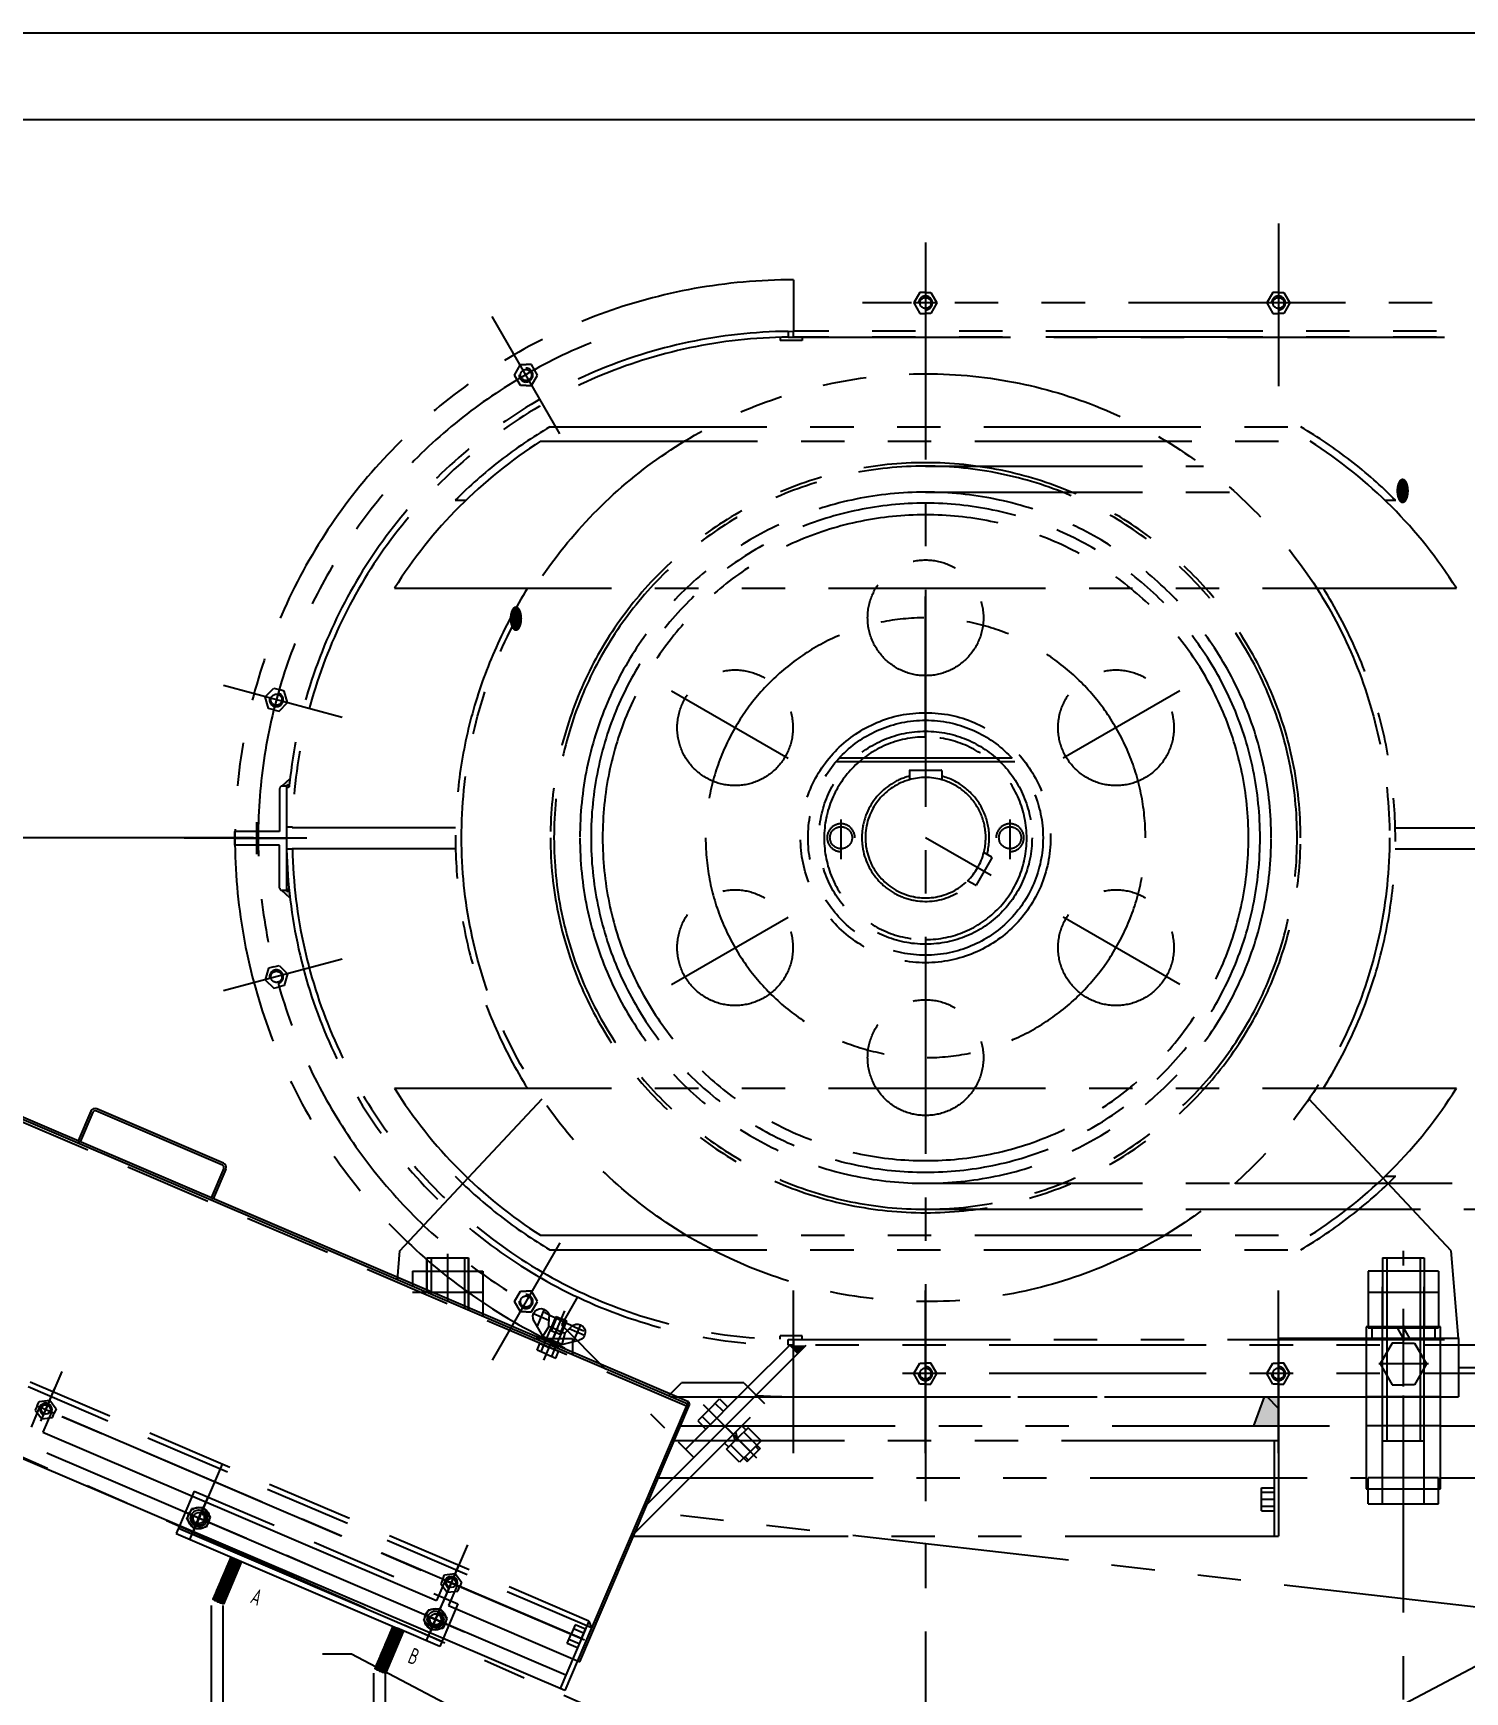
# Model space of a CAD drawing. Extents: x 0 to 6300, y -173 to 4455.
# Drawn here: x 1564 to 2801, y 3022 to 4455 of the extents above; entities that cross this region are included whole.
import ezdxf
from ezdxf.enums import TextEntityAlignment as Align

# ---------------------------------------------------------------- set-up
doc = ezdxf.new("R2010")
doc.units = 0
doc.header["$LTSCALE"] = 150
doc.header["$MEASUREMENT"] = 0
for name, pattern in [('F', [0.75, 0.5, -0.25]), ('G', [2, 1.25, -0.25, 0.25, -0.25]), ('K', [2.5, 1.25, -0.25, 0.25, -0.25, 0.25, -0.25])]:
    doc.linetypes.add(name, pattern=pattern)
doc.layers.get('DEFPOINTS').update_dxf_attribs({"linetype": 'CONTINUOUS'})
for name, color, linetype in [('01', 7, 'CONTINUOUS'), ('02', 1, 'CONTINUOUS'), ('04', 2, 'F'), ('05', 4, 'G'), ('07', 6, 'K'), ('08', 1, 'CONTINUOUS'), ('11', 3, 'CONTINUOUS')]:
    doc.layers.add(name, color=color, linetype=linetype)
doc.styles.get("Standard").update_dxf_attribs({"font": 'isocp.shx', "width": 0.707, "bigfont": 'intecad.shx'})
doc.dimstyles.new('INTE', dxfattribs={"dimscale": 15, "dimtxt": 3.5, "dimasz": 3, "dimexe": 3, "dimexo": 0, "dimgap": 1, "dimtad": 1, "dimdec": 1, "dimzin": 9, "dimdsep": 46, "dimtxsty": 'Standard', "dimcen": 0, "dimclrd": 1, "dimclre": 1, "dimclrt": 3, "dimaunit": 1, "dimadec": 0, "dimazin": 0, "dimtfac": 1, "dimtdec": 1, "dimtofl": 0, "dimtmove": 0, "dimatfit": 0, "dimfxl": 0, "dimtzin": 0, "dimarcsym": 0})

# ---------------------------------------------------------------- blocks, each defined once
blk = doc.blocks.new('*U342')
at = {"layer": '01'}
for p, q in [((0, 20), (-18, 9.6)), ((18, 9.6), (0, 20)), ((-18, 9.6), (-18, 0)), ((-18, -9.6), (-18, 0)), ((18, 0), (18, 9.6)), ((18, 0), (18, -9.6)), ((0, -20), (-18, -9.6)), ((18, -9.6), (0, -20))]:
    blk.add_line(p, q, dxfattribs=at)
at = {"layer": '05'}
for p, q in [((0, 21.6), (0, -21.2)), ((-19.7, 0), (20.5, 0))]:
    blk.add_line(p, q, dxfattribs=at)
blk = doc.blocks.new('*D344')
at = {"layer": '08', "color": 1, "linetype": 'Continuous', "lineweight": -2}
for p, q in [((1754.6, 3759.9), (606.8, 3759.9)), ((651.8, 2813.9), (651.8, 3714.9)), ((1754.6, 2768.9), (606.8, 2768.9))]:
    blk.add_line(p, q, dxfattribs=at)
at = {"layer": '08', "color": 1, "linetype": 'Continuous'}
for points in [[(644.3, 3714.9), (659.3, 3714.9), (651.8, 3759.9)], [(644.3, 2813.9), (659.3, 2813.9), (651.8, 2768.9)]]:
    blk.add_solid(points, dxfattribs=at)
at = {"layer": 'DEFPOINTS', "color": 0, "linetype": 'Continuous'}
for p in [(651.8, 3759.9), (1754.6, 3759.9), (1754.6, 2768.9)]:
    blk.add_point(p, dxfattribs=at)
at = {"layer": '08', "color": 3, "linetype": 'Continuous', "insert": (610.6, 3264.4), "char_height": 52.5, "attachment_point": 5, "rotation": 90}
blk.add_mtext('991', dxfattribs=at)
blk = doc.blocks.new('*U349')
at = {"layer": '01'}
for p, q in [((-7.5, 10), (-10.5, 17.6)), ((7.5, 10), (10.5, 17.6)), ((-9, 0), (-21.3, 9.5)), ((-7.5, 10), (-9, 0)), ((-9, 0), (0, 0)), ((0, 10), (-7.5, 10)), ((0, 10), (7.5, 10)), ((9, 0), (0, 0)), ((7.5, 10), (9, 0)), ((9, 0), (21.3, 9.5))]:
    blk.add_line(p, q, dxfattribs=at)
for centre, start, end in [((-17, 15), 21.5455, 232.3882), ((17, 15), 307.6118, 158.4545)]:
    blk.add_arc(centre, 7, start, end, dxfattribs=at)
at = {"layer": '05'}
for p, q in [((-24, 15), (-9.5, 15)), ((-17, 22), (-17, 6.2)), ((24, 15), (9.5, 15)), ((17, 22), (17, 6.2)), ((0, 11.6), (0, -1.7))]:
    blk.add_line(p, q, dxfattribs=at)
blk = doc.blocks.new('*U350')
at = {"layer": '01'}
for p, q in [((-7.7, 2.6), (-7.7, 0)), ((0, 2.6), (-7.7, 2.6)), ((-7.7, 0), (0, 0)), ((0, 0), (-1.5, 2.6)), ((0, 2.6), (1.5, 0)), ((0, 2.6), (7.7, 2.6)), ((7.7, 0), (0, 0)), ((7.7, 2.6), (7.7, 0))]:
    blk.add_line(p, q, dxfattribs=at)
at = {"layer": '05'}
blk.add_line((0, 4.7), (0, -2.1), dxfattribs=at)
blk = doc.blocks.new('*U370')
at = {"layer": '01'}
blk.add_lwpolyline([(415, 292), (25, 292)], dxfattribs=at)
at = {"layer": '02'}
blk.add_lwpolyline([(420, 297), (0, 297)], dxfattribs=at)

msp = doc.modelspace()

# ---------------------------------------------------------------- hatches: boundary and pattern name
at = {"layer": '01'}
h = msp.add_hatch(dxfattribs=at)
h.set_pattern_fill('ANSI31', color=256, scale=10, angle=-23.15772, style=0)
h.set_pattern_definition([(111.84228, (2315.1881, 2475.6478), (1.1602644, 0.465066), [])])
h.paths.add_polyline_path([(2130.34, 3272.43), (2131.39, 3269.81), (2129.55, 3270.59)])
at = {"layer": '02', "linetype": 'Continuous'}
h = msp.add_hatch(dxfattribs=at)
h.set_pattern_fill('ANSI31', color=1, scale=2, angle=-23.15772, style=0)
h.set_pattern_definition([(111.842277, (2315.18808, 2475.64785), (0.23205289, 0.09301321), [])])
h.paths.add_polyline_path([(2130.34, 3272.43), (2131.39, 3269.81), (2129.55, 3270.59)])
at = {"layer": '07', "linetype": 'K'}
h = msp.add_hatch(color=6, dxfattribs=at)
h.paths.add_polyline_path([(1785.41, 3804.33, -0.0037159), (1786.12, 3810.8), (1779.2, 3804.4), (1783.2, 3804.4, -0.194526), (1783.52, 3805.17, -0.6853431)])
h.paths.add_polyline_path([(1786.12, 3708, -0.0037159), (1785.41, 3714.47, -0.2111801), (1785.09, 3713.64, -0.6620875), (1783.2, 3714.4), (1779.2, 3714.4)])
h = msp.add_hatch(color=6, dxfattribs=at)
h.paths.add_polyline_path([(2231.98, 3321.4), (2221.1, 3321.4), (2221.1, 3318.14), (2224.91, 3314.33)])
h.paths.add_polyline_path([(2221.1, 3318.14), (2221.1, 3321.4), (2217.84, 3321.4)])
h = msp.add_hatch(color=6, dxfattribs=at)
h.paths.add_polyline_path([(2618.61, 3251.9), (2640.19, 3251.9), (2640.19, 3266.9), (2630.19, 3276.9), (2627.8, 3276.9)])
h.paths.add_polyline_path([(2640.19, 3266.9), (2640.19, 3276.9), (2630.19, 3276.9)], flags=17)

# ---------------------------------------------------------------- linework, layer by layer
at = {"layer": '01', "color": 7, "linetype": 'Continuous'}
for p, q in [((2131.39, 3269.81), (1195.41, 3670.15)), ((2130.34, 3272.43), (1196.2, 3671.99)), ((1728.64, 3478.84), (1619.23, 3525.63)), ((1613.98, 3523.53), (1603.05, 3497.97)), ((1615.82, 3522.74), (1604.89, 3497.18)), ((1727.86, 3477), (1618.44, 3523.8)), ((1603.05, 3497.97), (1604.89, 3497.18)), ((1728.91, 3474.37), (1717.98, 3448.81)), ((1730.75, 3473.58), (1719.81, 3448.02)), ((1719.81, 3448.02), (1717.98, 3448.81)), ((1589.05, 3298.82), (1574.11, 3263.88)), ((1569.84, 3268.13), (1562.4, 3250.74)), ((2034.66, 3048.74), (2130.34, 3272.43)), ((2036.5, 3047.95), (2131.39, 3269.81)), ((1580.13, 3263.73), (1572.69, 3246.33)), ((1572.69, 3246.33), (1912.74, 3100.89)), ((1920.18, 3118.28), (1912.74, 3100.89)), ((1930.48, 3113.88), (1923.03, 3096.48)), ((1923.03, 3096.48), (2036.5, 3047.95)), ((1918.34, 3067.97), (1915.47, 3061.26)), ((2046.7, 3077.15), (2042.56, 3078.92))]:
    msp.add_line(p, q, dxfattribs=at)
at = {"layer": '01'}
for p, q in [((2023.53, 3022.98), (1089.57, 3422.46)), ((2005.53, 3321.47), (2016.12, 3346.22)), ((2014.73, 3317.53), (2025.31, 3342.29)), ((2016.12, 3346.22), (2020.72, 3344.26)), ((2025.31, 3342.29), (2020.72, 3344.26)), ((2011.04, 3334.34), (2015.63, 3332.37)), ((2020.23, 3330.4), (2015.63, 3332.37)), ((1999.52, 3317.07), (2002.04, 3322.96)), ((2007.61, 3313.62), (1999.52, 3317.07)), ((2002.04, 3322.96), (2010.13, 3319.5)), ((2003.01, 3315.58), (2005.53, 3321.47)), ((2007.61, 3313.62), (2015.7, 3310.16)), ((2018.21, 3316.04), (2010.13, 3319.5)), ((2012.21, 3311.65), (2014.73, 3317.53)), ((2015.7, 3310.16), (2018.21, 3316.04)), ((2130.34, 3272.43), (2131.39, 3269.81)), ((1690.59, 3165.39), (1687.72, 3158.67)), ((1687.72, 3158.67), (1878.69, 3076.99)), ((1689.69, 3163.27), (1917.43, 3065.86)), ((1735.09, 3138.42), (1719.37, 3101.67)), ((1744.28, 3134.48), (1728.56, 3097.74)), ((1718.02, 3096.47), (1718.02, 2890.27)), ((1728.02, 3096.47), (1728.02, 2900.27)), ((2044.36, 3083.14), (2019.39, 3024.75)), ((2044.36, 3083.14), (2046.7, 3077.15)), ((1875.01, 3078.57), (1859.3, 3041.82)), ((1884.21, 3074.63), (1868.49, 3037.89)), ((1915.47, 3061.26), (1878.69, 3076.99)), ((2046.7, 3077.15), (2023.53, 3022.98)), ((1858.32, 3038.06), (1858.32, 2968.79)), ((1868.32, 3038.06), (1868.32, 2978.79))]:
    msp.add_line(p, q, dxfattribs=at)
at = {"layer": '01', "color": 7, "linetype": 'Continuous'}
for centre, radius in [((1575.1, 3265.88), 4), ((1707.27, 3172.07), 9.35), ((1925.4, 3116.05), 4), ((1911.65, 3084.65), 9.35)]:
    msp.add_circle(centre, radius, dxfattribs=at)
at = {"layer": '01'}
for centre in [(1707.46, 3171.99), (1911.85, 3084.56)]:
    msp.add_circle(centre, 7.15, dxfattribs=at)
at = {"layer": '01', "color": 7, "linetype": 'Continuous'}
for centre, radius, start, end in [((1617.66, 3521.96), 4, 66.84228, 156.84228), ((1617.66, 3521.96), 2, 66.84228, 156.84228), ((1727.07, 3475.16), 2, 336.84228, 66.84228), ((1727.07, 3475.16), 4, 336.84228, 66.84228), ((1574.99, 3265.93), 5.6, 336.84228, 156.84228), ((1925.33, 3116.08), 5.6, 336.84228, 156.84228)]:
    msp.add_arc(centre, radius, start, end, dxfattribs=at)
at = {"layer": '02'}
for p, q in [((2011.96, 3333.94), (2017.04, 3345.83)), ((2019.31, 3330.8), (2024.39, 3342.68))]:
    msp.add_line(p, q, dxfattribs=at)
at = {"layer": '02', "color": 1, "linetype": 'Continuous'}
for p, q in [((1734.29, 3111.13), (1729.03, 3124.25)), ((1734.43, 3111.45), (1729.17, 3124.58)), ((1734.57, 3111.78), (1729.31, 3124.9)), ((1734.71, 3112.1), (1729.45, 3125.23)), ((1734.85, 3112.43), (1729.58, 3125.55)), ((1734.98, 3112.75), (1729.72, 3125.88)), ((1735.12, 3113.08), (1729.86, 3126.2)), ((1735.26, 3113.4), (1730, 3126.53)), ((1735.4, 3113.73), (1730.14, 3126.85)), ((1735.54, 3114.05), (1730.28, 3127.18)), ((1735.68, 3114.38), (1730.42, 3127.5)), ((1735.82, 3114.7), (1730.56, 3127.83)), ((1735.96, 3115.03), (1730.7, 3128.15)), ((1736.1, 3115.35), (1730.84, 3128.48)), ((1736.24, 3115.68), (1730.97, 3128.8)), ((1736.38, 3116), (1731.11, 3129.13)), ((1736.51, 3116.33), (1731.25, 3129.45)), ((1736.65, 3116.65), (1731.39, 3129.78)), ((1736.79, 3116.98), (1731.53, 3130.1)), ((1736.93, 3117.3), (1731.67, 3130.43)), ((1737.07, 3117.63), (1731.81, 3130.75)), ((1737.21, 3117.95), (1731.95, 3131.08)), ((1737.35, 3118.28), (1732.09, 3131.4)), ((1737.49, 3118.6), (1732.23, 3131.73)), ((1737.63, 3118.93), (1732.36, 3132.05)), ((1737.77, 3119.25), (1732.5, 3132.38)), ((1737.9, 3119.58), (1732.64, 3132.7)), ((1738.04, 3119.9), (1732.78, 3133.03)), ((1738.18, 3120.23), (1732.92, 3133.35)), ((1738.32, 3120.55), (1733.06, 3133.68)), ((1738.46, 3120.88), (1733.2, 3134)), ((1738.6, 3121.2), (1733.34, 3134.33)), ((1738.74, 3121.53), (1733.48, 3134.66)), ((1738.88, 3121.85), (1733.62, 3134.98)), ((1739.02, 3122.18), (1733.76, 3135.31)), ((1739.16, 3122.5), (1733.89, 3135.63)), ((1739.29, 3122.83), (1734.03, 3135.96)), ((1739.43, 3123.15), (1734.17, 3136.28)), ((1739.57, 3123.48), (1734.31, 3136.61)), ((1739.71, 3123.8), (1734.45, 3136.93)), ((1739.85, 3124.13), (1734.59, 3137.26)), ((1739.99, 3124.45), (1734.73, 3137.58)), ((1740.13, 3124.78), (1734.87, 3137.91)), ((1740.27, 3125.1), (1735.07, 3138.07)), ((1740.41, 3125.43), (1735.4, 3137.93)), ((1740.55, 3125.75), (1735.72, 3137.79)), ((1740.69, 3126.08), (1736.05, 3137.65)), ((1740.82, 3126.4), (1736.37, 3137.51)), ((1740.96, 3126.73), (1736.7, 3137.37)), ((1741.1, 3127.05), (1737.02, 3137.24)), ((1741.24, 3127.38), (1737.35, 3137.1)), ((1741.38, 3127.7), (1737.67, 3136.96)), ((1741.52, 3128.03), (1738, 3136.82)), ((1741.66, 3128.35), (1738.32, 3136.68)), ((1741.8, 3128.68), (1738.65, 3136.54)), ((1741.94, 3129), (1738.97, 3136.4)), ((1742.08, 3129.33), (1739.3, 3136.26)), ((1742.21, 3129.65), (1739.62, 3136.12)), ((1742.35, 3129.98), (1739.95, 3135.98)), ((1742.49, 3130.3), (1740.27, 3135.84)), ((1742.63, 3130.63), (1740.6, 3135.71)), ((1742.77, 3130.96), (1740.92, 3135.57)), ((1742.91, 3131.28), (1741.25, 3135.43)), ((1743.05, 3131.61), (1741.57, 3135.29)), ((1743.19, 3131.93), (1741.9, 3135.15)), ((1743.33, 3132.26), (1742.22, 3135.01)), ((1743.47, 3132.58), (1742.55, 3134.87)), ((1743.61, 3132.91), (1742.87, 3134.73)), ((1743.74, 3133.23), (1743.2, 3134.59)), ((1743.88, 3133.56), (1743.52, 3134.45)), ((1744.02, 3133.88), (1743.85, 3134.32)), ((1727.52, 3098.46), (1722.91, 3109.95)), ((1727.84, 3098.33), (1723.05, 3110.28)), ((1728.2, 3098.09), (1723.19, 3110.6)), ((1728.59, 3097.8), (1723.33, 3110.93)), ((1728.73, 3098.12), (1723.47, 3111.25)), ((1728.87, 3098.45), (1723.61, 3111.58)), ((1729.01, 3098.77), (1723.74, 3111.9)), ((1729.15, 3099.1), (1723.88, 3112.23)), ((1729.28, 3099.42), (1724.02, 3112.55)), ((1729.42, 3099.75), (1724.16, 3112.88)), ((1729.56, 3100.07), (1724.3, 3113.2)), ((1729.7, 3100.4), (1724.44, 3113.53)), ((1729.84, 3100.72), (1724.58, 3113.85)), ((1729.98, 3101.05), (1724.72, 3114.18)), ((1730.12, 3101.37), (1724.86, 3114.5)), ((1730.26, 3101.7), (1725, 3114.83)), ((1730.4, 3102.02), (1725.13, 3115.15)), ((1730.54, 3102.35), (1725.27, 3115.48)), ((1730.67, 3102.67), (1725.41, 3115.8)), ((1730.81, 3103), (1725.55, 3116.13)), ((1730.95, 3103.32), (1725.69, 3116.45)), ((1731.09, 3103.65), (1725.83, 3116.78)), ((1731.23, 3103.97), (1725.97, 3117.1)), ((1731.37, 3104.3), (1726.11, 3117.43)), ((1731.51, 3104.62), (1726.25, 3117.75)), ((1731.65, 3104.95), (1726.39, 3118.08)), ((1731.79, 3105.27), (1726.53, 3118.4)), ((1731.93, 3105.6), (1726.66, 3118.73)), ((1732.06, 3105.92), (1726.8, 3119.05)), ((1732.2, 3106.25), (1726.94, 3119.38)), ((1732.34, 3106.58), (1727.08, 3119.7)), ((1732.48, 3106.9), (1727.22, 3120.03)), ((1732.62, 3107.23), (1727.36, 3120.35)), ((1732.76, 3107.55), (1727.5, 3120.68)), ((1732.9, 3107.88), (1727.64, 3121)), ((1733.04, 3108.2), (1727.78, 3121.33)), ((1733.18, 3108.53), (1727.92, 3121.65)), ((1733.32, 3108.85), (1728.05, 3121.98)), ((1733.46, 3109.18), (1728.19, 3122.3)), ((1733.59, 3109.5), (1728.33, 3122.63)), ((1733.73, 3109.83), (1728.47, 3122.95)), ((1733.87, 3110.15), (1728.61, 3123.28)), ((1734.01, 3110.48), (1728.75, 3123.6)), ((1734.15, 3110.8), (1728.89, 3123.93)), ((1719.5, 3101.67), (1719.43, 3101.82)), ((1719.77, 3101.66), (1719.57, 3102.15)), ((1720.06, 3101.61), (1719.71, 3102.47)), ((1720.36, 3101.53), (1719.85, 3102.8)), ((1720.7, 3101.36), (1719.99, 3103.12)), ((1721.09, 3101.04), (1720.13, 3103.45)), ((1721.52, 3100.65), (1720.27, 3103.77)), ((1721.85, 3100.51), (1720.41, 3104.1)), ((1722.13, 3100.47), (1720.55, 3104.42)), ((1722.41, 3100.46), (1720.69, 3104.75)), ((1722.68, 3100.45), (1720.82, 3105.07)), ((1722.99, 3100.34), (1720.96, 3105.4)), ((1723.43, 3099.91), (1721.1, 3105.72)), ((1723.85, 3099.55), (1721.24, 3106.05)), ((1724.15, 3099.46), (1721.38, 3106.37)), ((1724.42, 3099.46), (1721.52, 3106.7)), ((1724.69, 3099.47), (1721.66, 3107.02)), ((1724.96, 3099.46), (1721.8, 3107.35)), ((1725.26, 3099.38), (1721.94, 3107.67)), ((1725.68, 3099), (1722.08, 3108)), ((1726.08, 3098.69), (1722.21, 3108.32)), ((1726.39, 3098.58), (1722.35, 3108.65)), ((1726.67, 3098.56), (1722.49, 3108.97)), ((1726.94, 3098.55), (1722.63, 3109.3)), ((1727.22, 3098.52), (1722.77, 3109.62)), ((1875.28, 3053.76), (1870.01, 3066.88)), ((1875.41, 3054.08), (1870.15, 3067.21)), ((1875.55, 3054.41), (1870.29, 3067.53)), ((1875.69, 3054.73), (1870.43, 3067.86)), ((1875.83, 3055.06), (1870.57, 3068.18)), ((1875.97, 3055.38), (1870.71, 3068.51)), ((1876.11, 3055.71), (1870.85, 3068.83)), ((1876.25, 3056.03), (1870.99, 3069.16)), ((1876.39, 3056.36), (1871.13, 3069.48)), ((1876.53, 3056.68), (1871.27, 3069.81)), ((1876.67, 3057.01), (1871.4, 3070.13)), ((1876.8, 3057.33), (1871.54, 3070.46)), ((1876.94, 3057.66), (1871.68, 3070.78)), ((1877.08, 3057.98), (1871.82, 3071.11)), ((1877.22, 3058.31), (1871.96, 3071.43)), ((1877.36, 3058.63), (1872.1, 3071.76)), ((1877.5, 3058.96), (1872.24, 3072.08)), ((1877.64, 3059.28), (1872.38, 3072.41)), ((1877.78, 3059.61), (1872.52, 3072.73)), ((1877.92, 3059.93), (1872.66, 3073.06)), ((1878.06, 3060.26), (1872.79, 3073.38)), ((1878.2, 3060.58), (1872.93, 3073.71)), ((1878.33, 3060.91), (1873.07, 3074.04)), ((1878.47, 3061.23), (1873.21, 3074.36)), ((1878.61, 3061.56), (1873.35, 3074.69)), ((1878.75, 3061.88), (1873.49, 3075.01)), ((1878.89, 3062.21), (1873.63, 3075.34)), ((1879.03, 3062.53), (1873.77, 3075.66)), ((1879.17, 3062.86), (1873.91, 3075.99)), ((1879.31, 3063.18), (1874.05, 3076.31)), ((1879.45, 3063.51), (1874.18, 3076.64)), ((1879.59, 3063.83), (1874.32, 3076.96)), ((1879.72, 3064.16), (1874.46, 3077.29)), ((1879.86, 3064.48), (1874.6, 3077.61)), ((1880, 3064.81), (1874.74, 3077.94)), ((1880.14, 3065.13), (1874.88, 3078.26)), ((1880.28, 3065.46), (1875.2, 3078.13)), ((1880.42, 3065.78), (1875.53, 3077.99)), ((1880.56, 3066.11), (1875.85, 3077.85)), ((1880.7, 3066.43), (1876.18, 3077.71)), ((1880.84, 3066.76), (1876.5, 3077.58)), ((1880.98, 3067.08), (1876.83, 3077.44)), ((1881.12, 3067.41), (1877.15, 3077.3)), ((1881.25, 3067.73), (1877.48, 3077.16)), ((1881.39, 3068.06), (1877.8, 3077.02)), ((1881.53, 3068.38), (1878.13, 3076.88)), ((1881.67, 3068.71), (1878.45, 3076.74)), ((1881.81, 3069.03), (1878.78, 3076.6)), ((1881.95, 3069.36), (1879.1, 3076.46)), ((1882.09, 3069.68), (1879.43, 3076.32)), ((1882.23, 3070.01), (1879.75, 3076.19)), ((1882.37, 3070.34), (1880.08, 3076.05)), ((1882.51, 3070.66), (1880.4, 3075.91)), ((1882.64, 3070.99), (1880.73, 3075.77)), ((1882.78, 3071.31), (1881.05, 3075.63)), ((1882.92, 3071.64), (1881.38, 3075.49)), ((1883.06, 3071.96), (1881.7, 3075.35)), ((1883.2, 3072.29), (1882.03, 3075.21)), ((1883.34, 3072.61), (1882.35, 3075.07)), ((1883.48, 3072.94), (1882.68, 3074.93)), ((1883.62, 3073.26), (1883, 3074.79)), ((1883.76, 3073.59), (1883.33, 3074.66)), ((1883.9, 3073.91), (1883.65, 3074.52)), ((1884.03, 3074.24), (1883.98, 3074.38)), ((1869.16, 3039.45), (1863.9, 3052.58)), ((1869.3, 3039.78), (1864.04, 3052.91)), ((1869.44, 3040.1), (1864.17, 3053.23)), ((1869.57, 3040.43), (1864.31, 3053.56)), ((1869.71, 3040.75), (1864.45, 3053.88)), ((1869.85, 3041.08), (1864.59, 3054.21)), ((1869.99, 3041.4), (1864.73, 3054.53)), ((1870.13, 3041.73), (1864.87, 3054.86)), ((1870.27, 3042.05), (1865.01, 3055.18)), ((1870.41, 3042.38), (1865.15, 3055.51)), ((1870.55, 3042.7), (1865.29, 3055.83)), ((1870.69, 3043.03), (1865.43, 3056.16)), ((1870.83, 3043.35), (1865.56, 3056.48)), ((1870.97, 3043.68), (1865.7, 3056.81)), ((1871.1, 3044), (1865.84, 3057.13)), ((1871.24, 3044.33), (1865.98, 3057.46)), ((1871.38, 3044.65), (1866.12, 3057.78)), ((1871.52, 3044.98), (1866.26, 3058.11)), ((1871.66, 3045.3), (1866.4, 3058.43)), ((1871.8, 3045.63), (1866.54, 3058.76)), ((1871.94, 3045.96), (1866.68, 3059.08)), ((1872.08, 3046.28), (1866.82, 3059.41)), ((1872.22, 3046.61), (1866.95, 3059.73)), ((1872.36, 3046.93), (1867.09, 3060.06)), ((1872.49, 3047.26), (1867.23, 3060.38)), ((1872.63, 3047.58), (1867.37, 3060.71)), ((1872.77, 3047.91), (1867.51, 3061.03)), ((1872.91, 3048.23), (1867.65, 3061.36)), ((1873.05, 3048.56), (1867.79, 3061.68)), ((1873.19, 3048.88), (1867.93, 3062.01)), ((1873.33, 3049.21), (1868.07, 3062.33)), ((1873.47, 3049.53), (1868.21, 3062.66)), ((1873.61, 3049.86), (1868.35, 3062.98)), ((1873.75, 3050.18), (1868.48, 3063.31)), ((1873.88, 3050.51), (1868.62, 3063.63)), ((1874.02, 3050.83), (1868.76, 3063.96)), ((1874.16, 3051.16), (1868.9, 3064.28)), ((1874.3, 3051.48), (1869.04, 3064.61)), ((1874.44, 3051.81), (1869.18, 3064.93)), ((1874.58, 3052.13), (1869.32, 3065.26)), ((1874.72, 3052.46), (1869.46, 3065.58)), ((1874.86, 3052.78), (1869.6, 3065.91)), ((1875, 3053.11), (1869.74, 3066.23)), ((1875.14, 3053.43), (1869.87, 3066.56)), ((1859.32, 3041.82), (1859.31, 3041.85)), ((1859.59, 3041.81), (1859.45, 3042.18)), ((1859.87, 3041.79), (1859.59, 3042.5)), ((1860.17, 3041.72), (1859.72, 3042.83)), ((1860.49, 3041.59), (1859.86, 3043.15)), ((1860.86, 3041.33), (1860, 3043.48)), ((1861.3, 3040.92), (1860.14, 3043.8)), ((1861.66, 3040.69), (1860.28, 3044.13)), ((1861.95, 3040.63), (1860.42, 3044.45)), ((1862.23, 3040.61), (1860.56, 3044.78)), ((1862.5, 3040.6), (1860.7, 3045.1)), ((1862.8, 3040.54), (1860.84, 3045.43)), ((1863.18, 3040.26), (1860.98, 3045.75)), ((1863.64, 3039.78), (1861.12, 3046.08)), ((1863.97, 3039.63), (1861.25, 3046.4)), ((1864.25, 3039.61), (1861.39, 3046.73)), ((1864.51, 3039.61), (1861.53, 3047.05)), ((1864.78, 3039.62), (1861.67, 3047.38)), ((1865.07, 3039.56), (1861.81, 3047.7)), ((1865.44, 3039.32), (1861.95, 3048.03)), ((1865.87, 3038.92), (1862.09, 3048.35)), ((1866.21, 3038.76), (1862.23, 3048.68)), ((1866.49, 3038.71), (1862.37, 3049)), ((1866.76, 3038.7), (1862.51, 3049.33)), ((1867.04, 3038.69), (1862.64, 3049.66)), ((1867.33, 3038.64), (1862.78, 3049.98)), ((1867.64, 3038.53), (1862.92, 3050.31)), ((1867.99, 3038.34), (1863.06, 3050.63)), ((1868.4, 3037.98), (1863.2, 3050.96)), ((1868.6, 3038.15), (1863.34, 3051.28)), ((1868.74, 3038.48), (1863.48, 3051.61)), ((1868.88, 3038.8), (1863.62, 3051.93)), ((1869.02, 3039.13), (1863.76, 3052.26))]:
    msp.add_line(p, q, dxfattribs=at)
at = {"layer": '02'}
for points in [[(1728.56, 3097.74), (1728.23, 3098.07), (1727.9, 3098.3), (1727.59, 3098.44), (1727.3, 3098.52), (1727.02, 3098.55), (1726.76, 3098.56), (1726.53, 3098.57), (1726.32, 3098.59), (1726.14, 3098.65), (1725.98, 3098.74), (1725.84, 3098.85), (1725.71, 3098.98), (1725.58, 3099.1), (1725.46, 3099.22), (1725.33, 3099.32), (1725.2, 3099.4), (1725.04, 3099.45), (1724.88, 3099.47), (1724.71, 3099.47), (1724.54, 3099.46), (1724.37, 3099.46), (1724.2, 3099.46), (1724.04, 3099.48), (1723.89, 3099.52), (1723.75, 3099.6), (1723.63, 3099.7), (1723.51, 3099.82), (1723.39, 3099.95), (1723.28, 3100.08), (1723.16, 3100.2), (1723.03, 3100.31), (1722.9, 3100.38), (1722.75, 3100.43), (1722.58, 3100.45), (1722.41, 3100.46), (1722.24, 3100.46), (1722.06, 3100.47), (1721.88, 3100.5), (1721.7, 3100.55), (1721.53, 3100.64), (1721.37, 3100.77), (1721.2, 3100.93), (1721.02, 3101.11), (1720.81, 3101.29), (1720.55, 3101.45), (1720.23, 3101.58), (1719.84, 3101.66), (1719.37, 3101.67)], [(1868.49, 3037.89), (1868.15, 3038.22), (1867.83, 3038.45), (1867.52, 3038.59), (1867.22, 3038.67), (1866.94, 3038.7), (1866.69, 3038.71), (1866.45, 3038.72), (1866.25, 3038.74), (1866.07, 3038.8), (1865.91, 3038.89), (1865.76, 3039), (1865.63, 3039.13), (1865.51, 3039.25), (1865.38, 3039.37), (1865.26, 3039.47), (1865.12, 3039.55), (1864.97, 3039.6), (1864.81, 3039.62), (1864.64, 3039.62), (1864.47, 3039.61), (1864.29, 3039.61), (1864.13, 3039.61), (1863.96, 3039.63), (1863.81, 3039.67), (1863.68, 3039.75), (1863.55, 3039.85), (1863.43, 3039.97), (1863.32, 3040.1), (1863.2, 3040.23), (1863.08, 3040.35), (1862.96, 3040.46), (1862.82, 3040.53), (1862.67, 3040.58), (1862.51, 3040.6), (1862.34, 3040.61), (1862.16, 3040.61), (1861.98, 3040.62), (1861.8, 3040.65), (1861.63, 3040.7), (1861.46, 3040.79), (1861.3, 3040.92), (1861.13, 3041.09), (1860.95, 3041.26), (1860.73, 3041.44), (1860.47, 3041.6), (1860.16, 3041.73), (1859.77, 3041.81), (1859.3, 3041.82)]]:
    msp.add_lwpolyline(points, dxfattribs=at)
at = {"layer": '04', "color": 2, "linetype": 'F'}
for p, q in [((2128.76, 3268.76), (1194.63, 3668.31)), ((2042.56, 3078.92), (1116.88, 3474.86)), ((2044.36, 3083.14), (1118.68, 3479.07)), ((1567.74, 3269.03), (1566.1, 3265.19)), ((1567.58, 3269.1), (1582.72, 3262.62)), ((1567.74, 3269.03), (1569.39, 3272.87)), ((1569.39, 3272.87), (1578.56, 3273.97)), ((1578.56, 3273.97), (1584.1, 3266.58)), ((1566.1, 3265.19), (1571.64, 3257.8)), ((1571.64, 3257.8), (1580.81, 3258.9)), ((1580.81, 3258.9), (1582.46, 3262.74)), ((1584.1, 3266.58), (1582.46, 3262.74)), ((1703.45, 3195.45), (1690.59, 3165.39)), ((1703.11, 3162.36), (1711.41, 3181.75)), ((1703.45, 3195.45), (1931.2, 3098.04)), ((1697.1, 3171.18), (1698.99, 3175.61)), ((1703.33, 3162.86), (1697.1, 3171.18)), ((1716.06, 3168.31), (1698.24, 3175.93)), ((1700.89, 3180.04), (1698.99, 3175.61)), ((1711.2, 3181.28), (1700.89, 3180.04)), ((1717.44, 3172.96), (1711.2, 3181.28)), ((1715.54, 3168.53), (1713.65, 3164.1)), ((1715.54, 3168.53), (1717.44, 3172.96)), ((1713.65, 3164.1), (1703.33, 3162.86)), ((1919.69, 3123.03), (1928.86, 3124.13)), ((1928.86, 3124.13), (1934.4, 3116.74)), ((1918.05, 3119.19), (1916.4, 3115.35)), ((1916.4, 3115.35), (1921.94, 3107.96)), ((1917.88, 3119.26), (1933.02, 3112.79)), ((1918.05, 3119.19), (1919.69, 3123.03)), ((1931.11, 3109.06), (1932.76, 3112.9)), ((1934.4, 3116.74), (1932.76, 3112.9)), ((1931.2, 3098.04), (1918.34, 3067.97)), ((1921.94, 3107.96), (1931.11, 3109.06)), ((1901.68, 3083.67), (1903.57, 3088.1)), ((1907.91, 3075.36), (1901.68, 3083.67)), ((1920.64, 3080.8), (1902.82, 3088.42)), ((1905.47, 3092.53), (1903.57, 3088.1)), ((1915.78, 3093.77), (1905.47, 3092.53)), ((1922.02, 3085.46), (1915.78, 3093.77)), ((1920.12, 3081.02), (1918.23, 3076.59)), ((1920.12, 3081.02), (1922.02, 3085.46)), ((1918.23, 3076.59), (1907.91, 3075.36)), ((2025.67, 3063.59), (2029.13, 3071.68)), ((2035.9, 3063.35), (2027.16, 3067.08)), ((2038.83, 3067.53), (2028.16, 3072.09)), ((2032.59, 3079.77), (2029.13, 3071.68)), ((2039.83, 3072.54), (2031.1, 3076.28)), ((2041.32, 3076.03), (2032.59, 3079.77)), ((2037.86, 3067.94), (2034.41, 3059.86)), ((2037.86, 3067.94), (2041.32, 3076.03)), ((2034.41, 3059.86), (2025.67, 3063.59))]:
    msp.add_line(p, q, dxfattribs=at)
for centre in [(1707.27, 3172.07), (1911.85, 3084.56)]:
    msp.add_circle(centre, 4.8, dxfattribs=at)
for centre, radius, start, end in [((1575.1, 3265.88), 5, 334.81875, 249.10772), ((1707.27, 3172.07), 6, 154.23093, 70.28457), ((1925.4, 3116.05), 5, 334.81875, 249.10772), ((1911.85, 3084.56), 6, 154.23093, 70.28457)]:
    msp.add_arc(centre, radius, start, end, dxfattribs=at)
at = {"layer": '05'}
for p, q in [((2335.19, 4274.17), (2335.19, 2573.43)), ((2747.99, 2490.42), (2747.99, 3403.12)), ((2005.46, 3308.59), (2023.69, 3351.21)), ((1578.64, 3274.16), (1571.53, 3257.55)), ((1928.94, 3124.32), (1921.84, 3107.71)), ((1907.69, 3074.86), (1915.99, 3094.24))]:
    msp.add_line(p, q, dxfattribs=at)
at = {"layer": '05', "color": 4, "linetype": 'G'}
for p, q in [((1106.38, 3466.37), (2040.52, 3066.81)), ((2037.86, 3067.94), (1107.47, 3465.9)), ((2024.38, 3036.43), (1098.71, 3432.37)), ((1582.8, 3284.2), (1570.66, 3255.82)), ((1727.44, 3218.69), (1702.46, 3160.31)), ((1715.13, 3190.46), (1699.4, 3153.68)), ((1695.59, 3177.06), (1947.7, 3069.23)), ((1939.39, 3148.96), (1917.89, 3098.68)), ((1931.82, 3131.27), (1906.85, 3072.89)), ((1919.52, 3103.03), (1903.79, 3066.26))]:
    msp.add_line(p, q, dxfattribs=at)
at = {"layer": '07', "color": 6, "linetype": 'K'}
for p, q in [((2640.1, 4290.6), (2640.1, 4150.07)), ((2221.1, 4241.91), (2221.1, 4197.4)), ((2330.4, 4230.9), (2325.21, 4221.9)), ((2335.13, 4230.9), (2330.4, 4230.9)), ((2335.13, 4231.08), (2335.13, 4212.62)), ((2335.13, 4230.9), (2339.86, 4230.9)), ((2339.86, 4230.9), (2345.06, 4221.9)), ((2635.37, 4230.9), (2630.17, 4221.9)), ((2640.1, 4230.9), (2635.37, 4230.9)), ((2640.1, 4231.08), (2640.1, 4212.62)), ((2640.1, 4230.9), (2644.83, 4230.9)), ((2644.83, 4230.9), (2650.02, 4221.9)), ((3072.99, 4221.9), (2280.76, 4221.9)), ((2345.26, 4221.9), (2324.93, 4221.9)), ((2325.21, 4221.9), (2330.4, 4212.9)), ((2345.06, 4221.9), (2339.86, 4212.9)), ((2650.23, 4221.9), (2629.9, 4221.9)), ((2630.17, 4221.9), (2635.37, 4212.9)), ((2650.02, 4221.9), (2644.83, 4212.9)), ((2019.29, 4108.95), (1960.78, 4210.28)), ((2330.4, 4212.9), (2335.13, 4212.9)), ((2339.86, 4212.9), (2335.13, 4212.9)), ((2635.37, 4212.9), (2640.1, 4212.9)), ((2644.83, 4212.9), (2640.1, 4212.9)), ((2209.6, 4192.25), (2209.6, 4189.4)), ((2228.6, 4189.4), (2209.6, 4189.4)), ((2216.6, 4197.38), (2221.1, 4197.4)), ((2216.6, 4197.38), (2216.6, 4192.38)), ((2216.6, 4192.38), (2221.1, 4192.38)), ((3001.6, 4197.4), (2221.1, 4197.4)), ((2221.1, 4192.4), (2221.1, 4197.4)), ((3001.6, 4192.4), (2221.1, 4192.4)), ((2221.1, 4192.4), (3001.6, 4192.4)), ((2228.6, 4192.4), (2228.6, 4189.4)), ((1980.11, 4159.62), (1985.3, 4168.62)), ((1985.3, 4150.62), (1980.11, 4159.62)), ((1985.3, 4168.62), (1990.03, 4168.62)), ((1994.76, 4168.62), (1990.03, 4168.62)), ((1999.96, 4159.62), (1994.76, 4168.62)), ((1994.76, 4150.62), (1999.96, 4159.62)), ((1990.03, 4150.62), (1985.3, 4150.62)), ((1990.03, 4150.62), (1994.76, 4150.62)), ((2010.64, 4114.9), (2659.75, 4114.9)), ((2002.64, 4102.4), (2667.56, 4102.4)), ((2335.19, 4080.9), (2575.23, 4080.9)), ((2335.19, 4058.5), (2602.58, 4058.5)), ((1928.78, 4051.4), (1937.99, 4051.4)), ((2732.2, 4051.4), (2741.41, 4051.4)), ((1876.43, 3975.4), (2793.76, 3975.4)), ((2335.1, 3846.9), (2335.1, 3968.4)), ((1831.09, 3863.9), (1728.8, 3891.32)), ((1764.76, 3881.64), (1772.08, 3889.02)), ((1772.08, 3889.02), (1776.65, 3887.81)), ((1781.23, 3886.6), (1776.65, 3887.81)), ((1783.95, 3876.58), (1781.23, 3886.6)), ((2115.59, 3886.69), (2216.4, 3828.49)), ((2554.79, 3886.69), (2453.98, 3828.49)), ((1767.49, 3871.61), (1764.76, 3881.64)), ((1772.06, 3870.41), (1767.49, 3871.61)), ((1772.06, 3870.41), (1776.63, 3869.2)), ((1776.63, 3869.2), (1783.95, 3876.58)), ((2260.84, 3829), (2409.54, 3829)), ((2257.99, 3825.8), (2412.39, 3825.8)), ((2321.19, 3817.8), (2321.19, 3809.98)), ((2321.69, 3818.3), (2348.69, 3818.3)), ((2349.19, 3817.8), (2349.19, 3809.98)), ((1777.2, 3802.4), (1777.2, 3765.4)), ((1786.12, 3810.8), (1779.2, 3804.4)), ((1783.2, 3804.4), (1779.2, 3804.4)), ((1783.2, 3804.4), (1783.2, 3714.4)), ((1757.2, 3773.36), (1757.2, 3745.82)), ((1788.2, 3768.9), (1783.2, 3768.9)), ((2262.19, 3741.27), (2262.19, 3775.6)), ((2408.19, 3741.27), (2408.19, 3775.6)), ((1800.72, 3759.4), (1694.73, 3759.4)), ((1777.2, 3765.4), (1738.2, 3765.4)), ((1738.2, 3765.4), (1738.2, 3753.4)), ((1738.2, 3759.4), (1783.2, 3759.4)), ((1929.2, 3768.4), (1788.1, 3768.4)), ((2391.76, 3727.24), (2335.19, 3759.9)), ((2741, 3768.4), (3037.6, 3768.4)), ((1777.2, 3753.4), (1738.2, 3753.4)), ((1777.2, 3716.4), (1777.2, 3753.4)), ((1788.2, 3749.9), (1783.2, 3749.9)), ((1929.2, 3750.4), (1788.1, 3750.4)), ((2392.52, 3742.4), (2379.02, 3719.01)), ((2392.33, 3743.08), (2385.56, 3746.99)), ((2741, 3750.4), (3052.6, 3750.4)), ((1783.2, 3714.4), (1779.2, 3714.4)), ((1783.2, 3714.4), (1779.2, 3714.4)), ((1786.12, 3708), (1779.2, 3714.4)), ((2378.33, 3718.83), (2371.56, 3722.74)), ((2115.59, 3633.12), (2216.4, 3691.32)), ((2554.79, 3633.12), (2453.98, 3691.32)), ((2335.1, 3671.9), (2335.1, 3550.4)), ((1831.09, 3654.9), (1728.8, 3627.49)), ((1767.49, 3647.2), (1764.76, 3637.17)), ((1772.06, 3648.4), (1767.49, 3647.2)), ((1772.06, 3648.4), (1776.63, 3649.61)), ((1776.63, 3649.61), (1783.95, 3642.23)), ((1783.95, 3642.23), (1781.23, 3632.2)), ((1764.76, 3637.17), (1772.08, 3629.79)), ((1772.08, 3629.79), (1776.65, 3631)), ((1781.23, 3632.2), (1776.65, 3631)), ((1876.43, 3543.4), (2793.76, 3543.4)), ((1881.1, 3403.09), (2003.96, 3534.18)), ((2789.28, 3403.09), (2666.42, 3534.18)), ((2335.19, 3461.3), (2602.58, 3461.3)), ((2602.58, 3461.3), (2851.87, 3461.3)), ((2732.2, 3467.4), (2741.41, 3467.4)), ((2335.19, 3438.9), (2575.23, 3438.9)), ((2575.23, 3438.9), (2851.87, 3438.9)), ((2002.64, 3416.4), (2667.56, 3416.4)), ((1878.96, 3377.78), (1881.1, 3403.09)), ((1904.39, 3366.9), (1904.39, 3396.9)), ((1904.39, 3396.9), (1904.39, 3366.9)), ((1904.39, 3396.9), (1940.39, 3396.9)), ((1907.99, 3396.9), (1907.99, 3365.36)), ((1922.39, 3359.2), (1922.39, 3400.45)), ((1936.79, 3396.9), (1936.79, 3353.04)), ((1940.39, 3351.5), (1940.39, 3396.9)), ((1940.39, 3396.9), (1940.39, 3351.5)), ((2019.29, 3409.86), (1960.78, 3308.52)), ((2010.64, 3403.9), (2659.75, 3403.9)), ((2729.99, 3184.4), (2729.99, 3396.9)), ((2729.99, 3396.9), (2765.99, 3396.9)), ((2729.99, 3396.9), (2729.99, 3337.34)), ((2733.59, 3396.9), (2733.59, 3238.9)), ((2762.39, 3396.9), (2762.39, 3238.9)), ((2765.99, 3184.4), (2765.99, 3396.9)), ((2765.99, 3396.9), (2765.99, 3337.34)), ((2795.69, 3327.34), (2789.28, 3403.09)), ((1892, 3385.34), (1952.79, 3385.34)), ((1892, 3385.34), (1892, 3372.2)), ((1952.79, 3385.34), (1952.79, 3346.2)), ((2778.39, 3385.34), (2717.6, 3385.34)), ((2717.6, 3385.34), (2717.6, 3337.34)), ((2778.39, 3385.34), (2778.39, 3337.34)), ((1980.11, 3359.19), (1985.3, 3368.19)), ((1985.3, 3368.19), (1990.03, 3368.19)), ((1994.76, 3368.19), (1990.03, 3368.19)), ((1999.96, 3359.19), (1994.76, 3368.19)), ((2221.1, 3228.21), (2221.1, 3368.74)), ((2335.1, 3228.21), (2335.1, 3368.74)), ((2640.1, 3228.21), (2640.1, 3368.74)), ((1892, 3367.34), (1952.79, 3367.34)), ((1985.3, 3350.19), (1980.11, 3359.19)), ((1994.76, 3350.19), (1999.96, 3359.19)), ((2034.46, 3363.16), (2020.56, 3339.08)), ((2717.6, 3367.34), (2778.39, 3367.34)), ((1990.03, 3350.19), (1985.3, 3350.19)), ((1990.03, 3350.19), (1994.76, 3350.19)), ((2020.56, 3339.08), (2058.77, 3300.87)), ((1996.88, 3327.34), (2030.19, 3327.34)), ((2030.19, 3327.34), (2030.19, 3313.09)), ((2228.6, 3329.4), (2209.6, 3329.4)), ((2209.6, 3326.56), (2209.6, 3329.4)), ((2216.6, 3321.43), (2216.6, 3326.43)), ((2216.6, 3321.43), (2216.6, 3326.43)), ((2216.6, 3326.43), (2221.1, 3326.43)), ((2221.1, 3326.4), (2952.69, 3326.4)), ((2221.1, 3326.4), (2221.1, 3321.4)), ((2228.6, 3326.4), (2228.6, 3329.4)), ((2715.99, 3327.34), (2640.19, 3327.34)), ((2640.19, 3327.34), (2640.19, 3251.9)), ((2715.99, 3337.34), (2715.99, 3197.34)), ((2779.99, 3337.34), (2715.99, 3337.34)), ((2779.99, 3327.34), (2715.99, 3327.34)), ((2717.6, 3337.34), (2717.6, 3336.34)), ((2717.6, 3336.34), (2778.39, 3336.34)), ((2720.74, 3336.34), (2720.74, 3327.34)), ((2747.99, 3327.34), (2742.79, 3336.34)), ((2747.99, 3338.44), (2747.99, 3325.25)), ((2747.99, 3336.34), (2753.19, 3327.34)), ((2775.24, 3336.34), (2775.24, 3327.34)), ((2778.39, 3337.34), (2778.39, 3336.34)), ((2779.99, 3197.34), (2779.99, 3337.34)), ((2795.69, 3327.34), (2779.99, 3327.34)), ((2795.69, 3327.34), (2795.69, 3276.9)), ((2181.78, 3285.34), (2217.84, 3321.4)), ((2188.85, 3278.27), (2231.98, 3321.4)), ((2216.6, 3321.43), (2217.84, 3321.4)), ((2221.1, 3321.4), (2216.6, 3321.4)), ((2217.84, 3321.4), (2224.91, 3314.33)), ((2952.69, 3321.4), (2221.1, 3321.4)), ((2952.69, 3296.9), (2280.76, 3296.9)), ((2345.26, 3296.9), (2324.93, 3296.9)), ((2325.21, 3296.9), (2330.4, 3305.9)), ((2330.4, 3287.9), (2325.21, 3296.9)), ((2330.4, 3305.9), (2335.13, 3305.9)), ((2335.13, 3287.73), (2335.13, 3306.19)), ((2339.86, 3305.9), (2335.13, 3305.9)), ((2345.06, 3296.9), (2339.86, 3305.9)), ((2339.86, 3287.9), (2345.06, 3296.9)), ((2650.23, 3296.9), (2629.9, 3296.9)), ((2630.17, 3296.9), (2635.37, 3305.9)), ((2635.37, 3287.9), (2630.17, 3296.9)), ((2635.37, 3305.9), (2640.1, 3305.9)), ((2640.1, 3287.73), (2640.1, 3306.19)), ((2644.83, 3305.9), (2640.1, 3305.9)), ((2650.02, 3296.9), (2644.83, 3305.9)), ((2644.83, 3287.9), (2650.02, 3296.9)), ((2769.39, 3305.34), (2728.46, 3305.34)), ((2856.19, 3301.9), (2795.69, 3301.9)), ((2113.21, 3277.58), (2124.5, 3288.88)), ((2178.24, 3288.88), (2124.5, 3288.88)), ((2138.78, 3242.34), (2181.78, 3285.34)), ((2178.24, 3288.88), (2195.92, 3271.2)), ((2335.13, 3287.9), (2330.4, 3287.9)), ((2335.13, 3287.9), (2339.86, 3287.9)), ((2640.1, 3287.9), (2635.37, 3287.9)), ((2640.1, 3287.9), (2644.83, 3287.9)), ((2090.97, 3180.39), (2188.85, 3278.27)), ((2114.8, 3276.9), (2715.99, 3276.9)), ((2143.06, 3270.31), (2184.18, 3229.19)), ((2145.67, 3267.71), (2189.23, 3224.14)), ((2147.83, 3265.54), (2157.29, 3275)), ((2160.56, 3264.13), (2153.49, 3271.2)), ((2157.29, 3275), (2164.36, 3267.93)), ((2221.1, 3276.9), (3292.99, 3276.9)), ((2627.8, 3276.9), (2618.61, 3251.9)), ((2640.19, 3266.9), (2630.19, 3276.9)), ((2779.99, 3276.9), (2715.99, 3276.9)), ((2779.99, 3276.9), (2795.69, 3276.9)), ((2080.4, 3155.68), (2183.85, 3259.14)), ((2097.63, 3262.01), (2109.68, 3249.96)), ((2147.83, 3265.54), (2138.38, 3256.08)), ((2138.38, 3256.08), (2145.45, 3249.01)), ((2149.25, 3252.81), (2142.18, 3259.89)), ((2169.55, 3243.83), (2146.64, 3266.74)), ((2171.68, 3241.69), (2147.52, 3265.86)), ((2169.7, 3243.68), (2148.61, 3264.77)), ((2153.86, 3259.52), (2178.25, 3235.12)), ((2640.19, 3238.9), (2116, 3238.9)), ((2121.56, 3251.9), (2715.99, 3251.9)), ((2138.78, 3242.34), (2128.04, 3231.6)), ((2163.33, 3231.54), (2172.58, 3240.79)), ((2169.05, 3244.33), (2170.71, 3238.92)), ((2170.92, 3246.2), (2172.58, 3240.79)), ((2184.57, 3228.81), (2171.84, 3241.54)), ((2181.84, 3250.05), (2172.58, 3240.79)), ((2180.01, 3248.22), (2176.47, 3251.75)), ((2189.48, 3235.21), (2178.24, 3246.45)), ((2178.24, 3246.45), (2192.38, 3232.31)), ((2193.08, 3238.8), (2181.84, 3250.05)), ((2183.83, 3229.55), (2193.08, 3238.8)), ((2636.33, 3238.9), (2636.33, 3156.4)), ((2640.19, 3251.9), (2640.19, 3156.4)), ((2779.99, 3251.9), (2715.99, 3251.9)), ((2729.99, 3238.9), (2765.99, 3238.9)), ((2779.99, 3251.9), (2881.19, 3251.9)), ((2121.61, 3238.03), (2135.11, 3224.53)), ((2165.16, 3233.37), (2161.62, 3236.9)), ((2174.57, 3220.3), (2163.33, 3231.54)), ((2178.17, 3223.89), (2166.93, 3235.14)), ((2166.93, 3235.14), (2181.07, 3220.99)), ((2183.83, 3229.55), (2174.57, 3220.3)), ((2182.2, 3222.13), (2179.3, 3225.03)), ((2181.07, 3220.99), (2186.73, 3226.65)), ((2192.38, 3232.31), (2186.73, 3226.65)), ((2191.25, 3231.18), (2188.35, 3234.08)), ((2102.31, 3206.9), (2715.99, 3206.9)), ((2625.53, 3178.31), (2625.53, 3198.34)), ((2625.53, 3198.34), (2636.33, 3198.34)), ((2715.99, 3197.34), (2779.99, 3197.34)), ((2717.6, 3184.4), (2717.6, 3206.9)), ((2778.39, 3206.9), (2717.6, 3206.9)), ((2778.39, 3184.4), (2778.39, 3206.9)), ((2779.99, 3206.9), (2881.19, 3206.9)), ((2624.48, 3188.33), (2637.38, 3188.33)), ((2625.53, 3194.33), (2636.33, 3194.33)), ((2625.53, 3182.33), (2636.33, 3182.33)), ((2717.6, 3184.4), (2778.39, 3184.4)), ((2831.19, 3092.73), (2089.98, 3178.08)), ((2625.53, 3178.31), (2636.33, 3178.31)), ((2080.71, 3156.4), (2640.19, 3156.4)), ((1814.19, 3054.9), (1839.19, 3054.9)), ((1839.19, 3054.9), (2287.61, 2818.68)), ((2831.19, 3054.9), (2382.77, 2818.68))]:
    msp.add_line(p, q, dxfattribs=at)
at = {"layer": '07'}
msp.add_line((992.91, 3471.93), (2335.19, 2881.73), dxfattribs=at)
at = {"layer": '07', "color": 6, "linetype": 'K'}
for centre, radius in [((2335.13, 4221.9), 4.8), ((2640.1, 4221.9), 4.8), ((2335.19, 3759.9), 400.82), ((1990.03, 4159.62), 4.8), ((2335.19, 3949.9), 50), ((2170.65, 3854.9), 50), ((2499.74, 3854.9), 50), ((1774.36, 3879.11), 4.8), ((2335.19, 3759.9), 108), ((2335.19, 3759.9), 101.5), ((2335.19, 3759.9), 92), ((1784.3, 3804.39), 1.1), ((2262.19, 3759.9), 9.54), ((2408.19, 3759.9), 9.54), ((1784.3, 3714.42), 1.1), ((2170.65, 3664.9), 50), ((2499.74, 3664.9), 50), ((1774.36, 3639.7), 4.8), ((2335.19, 3569.9), 50), ((1990.03, 3359.19), 4.8), ((2335.13, 3296.9), 4.8), ((2640.1, 3296.9), 4.8)]:
    msp.add_circle(centre, radius, dxfattribs=at)
for centre, radius, start, end in [((2221.1, 3759.4), 482.5, 90, 249.53016), ((2335.13, 4221.9), 6, 268.31384, 181.88772), ((2640.1, 4221.9), 6, 268.31384, 181.88772), ((2221.1, 3759.4), 462.5, 112.21336, 250.9224), ((2221.1, 3759.4), 438, 90.58867, 178.75719), ((2221.1, 3759.4), 433, 90.59546, 178.74283), ((1990.03, 4159.62), 6, 178.11228, 91.68616), ((2220.85, 3759.4), 413, 120.59631, 135.00689), ((2449.25, 3759.4), 413, 44.99311, 59.40369), ((2220.8, 3759.4), 406.5, 122.45764, 147.90225), ((2449.4, 3759.4), 406.5, 32.09775, 57.54236), ((2335.19, 3759.9), 324, 0, 180), ((2335.19, 3759.9), 321, 0, 180), ((2335.19, 3759.9), 298.6, 0, 180), ((2335.19, 3759.9), 289, 0, 180), ((2335.19, 3759.9), 279, 0, 180), ((2335.1, 3759.4), 406, 147.85798, 212.14202), ((2335.1, 3759.4), 406, 327.85798, 32.14202), ((2335.19, 3759.9), 190, 0, 180), ((1774.36, 3879.11), 6, 163.3315, 76.90539), ((2335.1, 3759.4), 87.5, 90, 270), ((2335.1, 3759.4), 87.5, 270, 90), ((2335.19, 3759.9), 55, 104.74665, 315.25335), ((2321.69, 3817.8), 0.5, 90, 180), ((2335.19, 3759.9), 52, 74.3815, 105.6185), ((2348.69, 3817.8), 0.5, 0, 90), ((2335.19, 3759.9), 55, 344.74665, 75.25335), ((1779.2, 3802.4), 2, 90, 180), ((2335.19, 3759.9), 52, 105.6185, 314.3815), ((2335.19, 3759.9), 52, 345.6185, 74.3815), ((2262.19, 3759.9), 12, 0, 270), ((2408.19, 3759.9), 12, 270, 180), ((2335.19, 3759.9), 324, 180, 0), ((2335.19, 3759.9), 321, 180, 0), ((2335.19, 3759.9), 298.6, 180, 0), ((2335.19, 3759.9), 289, 180, 0), ((2335.19, 3759.9), 279, 180, 0), ((2335.19, 3759.9), 190, 180, 0), ((2221.1, 3759.4), 438, 181.24281, 269.41133), ((2221.1, 3759.4), 433, 181.19099, 270), ((2335.19, 3759.9), 52, 314.3815, 345.6185), ((2392.08, 3742.65), 0.5, 330, 60), ((1779.2, 3716.4), 2, 180, 270), ((2378.58, 3719.26), 0.5, 240, 330), ((2335.19, 3759.9), 52, 254.3815, 285.6185), ((1774.36, 3639.7), 6, 283.09461, 196.6685), ((2220.8, 3759.4), 406.5, 212.09775, 237.54236), ((2449.4, 3759.4), 406.5, 302.45764, 327.90225), ((2220.85, 3759.4), 413, 224.99311, 239.40369), ((2449.25, 3759.4), 413, 300.59631, 315.00689), ((1990.03, 3359.19), 6, 178.11228, 91.68616), ((2335.13, 3296.9), 6, 178.11228, 91.68616), ((2640.1, 3296.9), 6, 178.11228, 91.68616), ((2221.1, 3759.4), 482.5, 266.20411, 270)]:
    msp.add_arc(centre, radius, start, end, dxfattribs=at)

# ---------------------------------------------------------------- block references
at = {"layer": '01', "xscale": 15, "yscale": 15, "zscale": 15}
msp.add_blockref('*U370', (0, 0), dxfattribs=at)
at = {"layer": '01', "xscale": -1}
for name, rotation in [('*U349', 336.842277481547), ('*U350', 156.842277481547)]:
    msp.add_blockref(name, (2012.72, 3325.57), dxfattribs=dict(at, rotation=rotation))
at = {"layer": '07', "color": 6, "linetype": 'K', "xscale": -1, "rotation": 270}
msp.add_blockref('*U342', (2747.99, 3305.34), dxfattribs=at)

# ---------------------------------------------------------------- texts
at = {"layer": '07', "color": 6, "linetype": 'K', "width": 0.605172}
for p, p2 in [((2741.37, 4048.5), (2753.37, 4048.5)), ((1975.32, 3938.15), (1987.32, 3938.15))]:
    msp.add_text('\\M+5A1F1', height=20, dxfattribs=at).set_placement(p, p2, align=Align.FIT)
at = {"layer": '11', "color": 3, "linetype": 'Continuous', "char_height": 14, "width": 11.288, "attachment_point": 3, "rotation": 336.84228}
for s, insert in [('A', (1763.83, 3108.85)), ('B', (1899.48, 3057.56))]:
    msp.add_mtext(s, dxfattribs=dict(at, insert=insert))

# ---------------------------------------------------------------- dimensions: what is measured, and where the dimension line sits
at = {"layer": '08', "color": 1, "linetype": 'Continuous'}
dim = msp.add_linear_dim(base=(651.84, 3759.9), p1=(1754.61, 2768.9), p2=(1754.61, 3759.9), angle=90, dimstyle='INTE', dxfattribs=at)
dim.commit()
dim.dimension.update_dxf_attribs({"geometry": '*D344', "text_midpoint": (651.84, 3264.4), "dimtype": 160})

doc.saveas('drawing.dxf')
